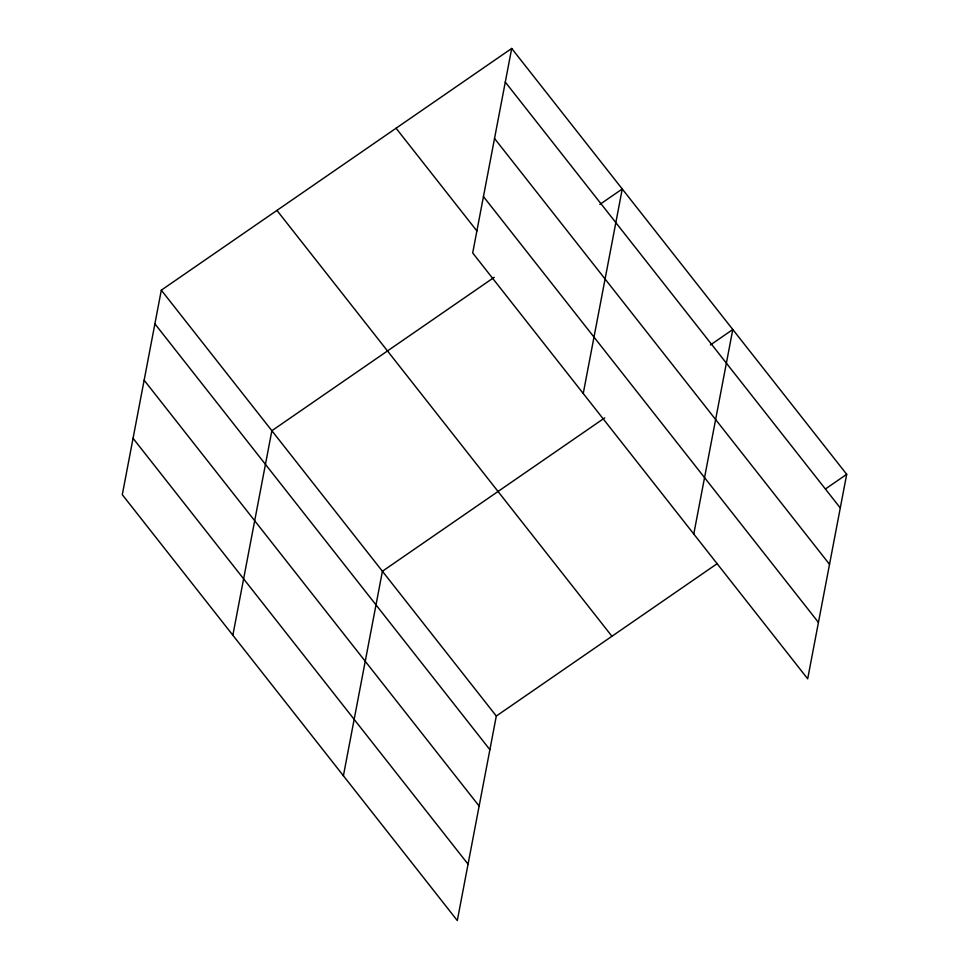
<?xml version="1.0" encoding="UTF-8"?>
<svg xmlns="http://www.w3.org/2000/svg" width="969" height="969" viewBox="0 0 969 969"><rect width="100%" height="100%" fill="white"/><g stroke="black" fill="none" stroke-linecap="round" stroke-linejoin="round"><path stroke-width="1.45" d="M511.705 48.45L472.69 252.957L807.686 678.821L846.7 474.313L511.705 48.45L161.314 290.179L122.3 494.687L457.295 920.55L496.31 716.043L717.411 563.498M232.851 635.228L271.865 430.721L494.214 277.316M343.401 775.757L382.416 571.25L604.765 417.845M583.241 393.487L622.255 188.979L599.872 204.423M693.78 534.028L732.794 329.521L710.422 344.952M825.564 488.885L846.7 474.313M505.285 82.086L840.28 507.95M494.529 138.482L829.525 564.333M483.446 196.574L818.442 622.425M396.079 128.223L476.893 230.961M276.94 210.406L611.936 636.27M161.314 290.179L496.31 716.043M154.895 323.828L489.89 749.679M144.139 380.211L479.134 806.063M133.056 438.303L468.051 864.166"/></g></svg>
